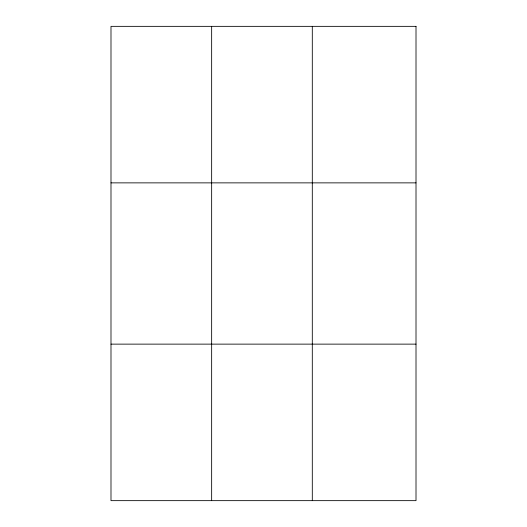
<?xml version="1.0" encoding="UTF-8"?>
<svg xmlns="http://www.w3.org/2000/svg" width="527" height="527" viewBox="0 0 527 527"><rect width="100%" height="100%" fill="white"/><g stroke="black" fill="none" stroke-linecap="round" stroke-linejoin="round"><path stroke-width="0.79" d="M211.65 500.65L211.65 26.35M312.3 500.65L312.3 26.35M110.993 182.869L416.007 182.869M110.993 344.131L416.007 344.131M416.007 26.35L416.007 500.65L110.993 500.65L110.993 26.35L416.007 26.35"/></g></svg>
